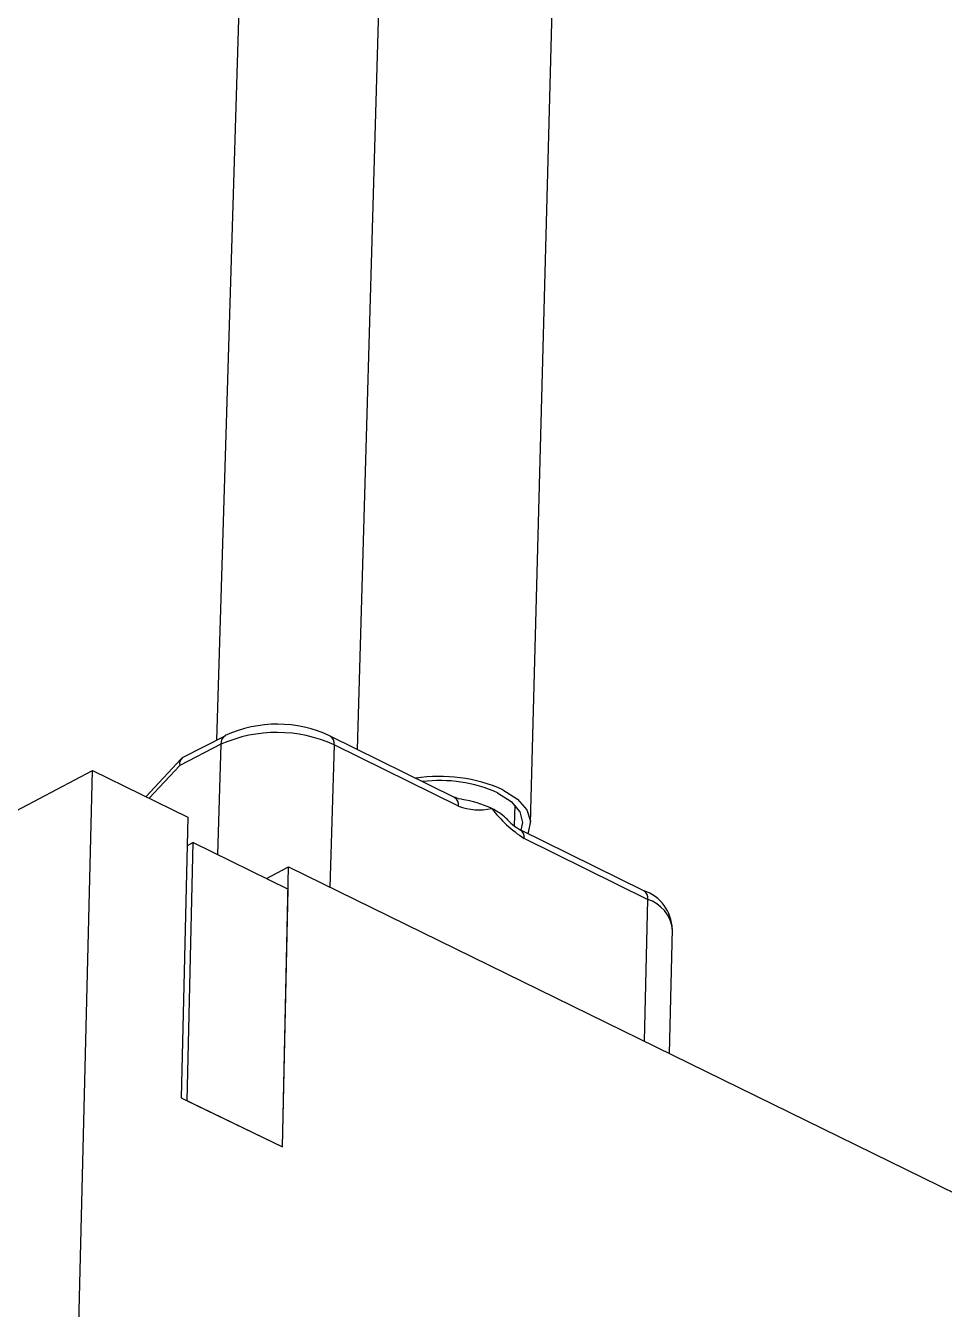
# Model space of a CAD drawing. Extents: x 0 to 155, y 0 to 209.
# Drawn here: x 77.95 to 87.89, y 151.39 to 165.27 of the extents above; entities that cross this region are included whole.
import ezdxf

# ---------------------------------------------------------------- set-up
doc = ezdxf.new("R2010")
doc.units = 0
doc.layers.get('0').update_dxf_attribs({"linetype": 'CONTINUOUS'})

msp = doc.modelspace()

# ---------------------------------------------------------------- linework, layer by layer
at = {"color": 7, "linetype": 'CONTINUOUS'}
for p, q in [((81.981, 172.813), (81.538, 157.444)), ((83.413, 156.647), (83.845, 172.759)), ((80.022, 157.545), (80.385, 169.474)), ((80.065, 157.501), (79.619, 157.27)), ((80.113, 157.592), (79.647, 157.352)), ((82.591, 156.925), (81.247, 157.588)), ((82.633, 156.831), (81.288, 157.494)), ((79.634, 157.342), (79.252, 156.932)), ((77.721, 156.709), (78.677, 157.214)), ((78.388, 145.461), (78.677, 157.214)), ((78.677, 157.214), (79.707, 156.709)), ((83.24, 156.616), (83.246, 156.84)), ((79.707, 156.709), (79.636, 153.675)), ((84.638, 155.915), (83.302, 156.574)), ((79.765, 156.435), (79.7, 156.401)), ((79.7, 153.643), (79.765, 156.435)), ((79.765, 156.435), (80.792, 155.932)), ((84.68, 155.821), (83.344, 156.48)), ((80.556, 156.048), (80.797, 156.174)), ((80.729, 153.143), (80.797, 156.174)), ((80.797, 156.174), (89.574, 151.869)), ((80.729, 153.143), (80.792, 155.932)), ((84.915, 154.154), (84.949, 155.499)), ((79.636, 153.675), (80.729, 153.143)), ((79.7, 153.643), (80.729, 153.143))]:
    msp.add_line(p, q, dxfattribs=at)
at = {"color": 8, "linetype": 'CONTINUOUS'}
for p, q in [((80.065, 157.501), (80.029, 156.306)), ((81.288, 157.494), (81.244, 155.955)), ((79.619, 157.27), (79.288, 156.915)), ((84.68, 155.821), (84.641, 154.289))]:
    msp.add_line(p, q, dxfattribs=at)
at = {"color": 7, "linetype": 'CONTINUOUS'}
for points in [[(82.668, 156.907), (82.635, 156.909), (82.591, 156.928)], [(83.056, 156.975), (83.203, 156.881), (83.296, 156.77), (83.327, 156.653), (83.31, 156.57)], [(83.115, 157.006), (83.272, 156.906), (83.373, 156.791), (83.413, 156.667), (83.388, 156.544), (83.383, 156.535)]]:
    msp.add_lwpolyline(points, dxfattribs=at)
for centre, radius, start, end in [((80.669, 156.127), 1.5, 65.6143, 113.7354), ((80.675, 156.383), 1.334, 64.6283, 114.9519), ((79.689, 157.292), 0.073, 124.9841, 197.2927), ((82.428, 155.458), 1.694, 66.0708, 98.7098), ((82.433, 155.57), 1.537, 66.084, 97.0341), ((82.857, 157.421), 0.632, 249.27, 282.4357), ((82.499, 155.759), 1.157, 64.6914, 81.4571), ((84.121, 157.674), 1.424, 217.6133, 236.9309), ((82.737, 156.262), 0.6, 46.3853, 64.7102), ((83.568, 157.06), 0.553, 220.7332, 241.2447), ((84.497, 155.489), 0.449, 1.3631, 71.6533)]:
    msp.add_arc(centre, radius, start, end, dxfattribs=at)
at = {"color": 8, "linetype": 'CONTINUOUS'}
for centre, radius, start, end in [((80.166, 157.507), 0.101, 122.0801, 183.4791), ((81.193, 157.508), 0.0965, 351.6082, 56.1598), ((82.541, 156.846), 0.0938, 350.6593, 57.3447), ((83.249, 156.494), 0.0964, 351.7708, 56.6942), ((84.585, 155.835), 0.0967, 351.9427, 56.386), ((84.562, 155.45), 0.39, 7.2254, 72.3126)]:
    msp.add_arc(centre, radius, start, end, dxfattribs=at)

doc.saveas('drawing.dxf')
